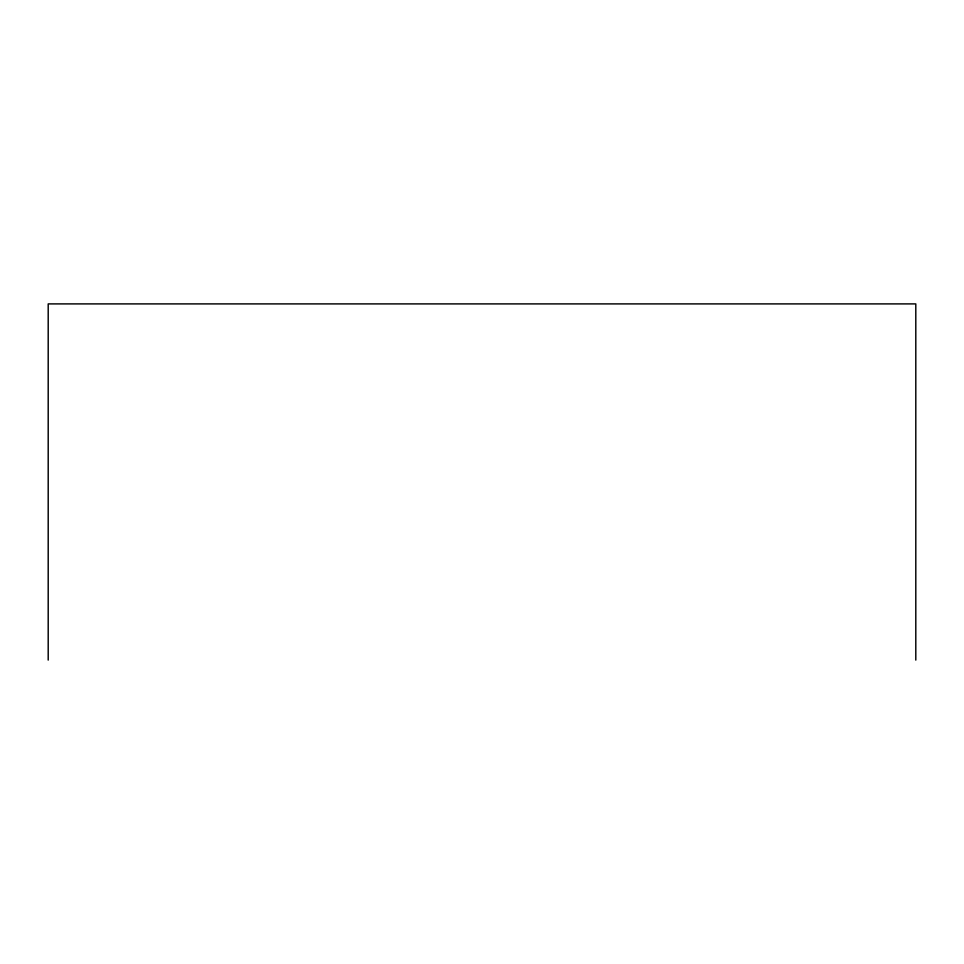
<?xml version="1.0" encoding="UTF-8"?>
<svg xmlns="http://www.w3.org/2000/svg" width="964" height="964" viewBox="0 0 964 964"><rect width="100%" height="100%" fill="white"/><g stroke="black" fill="none" stroke-linecap="round" stroke-linejoin="round"><path stroke-width="1.45" d="M915.8 660.099L915.8 303.901L48.2 303.901L48.2 660.099"/></g></svg>
